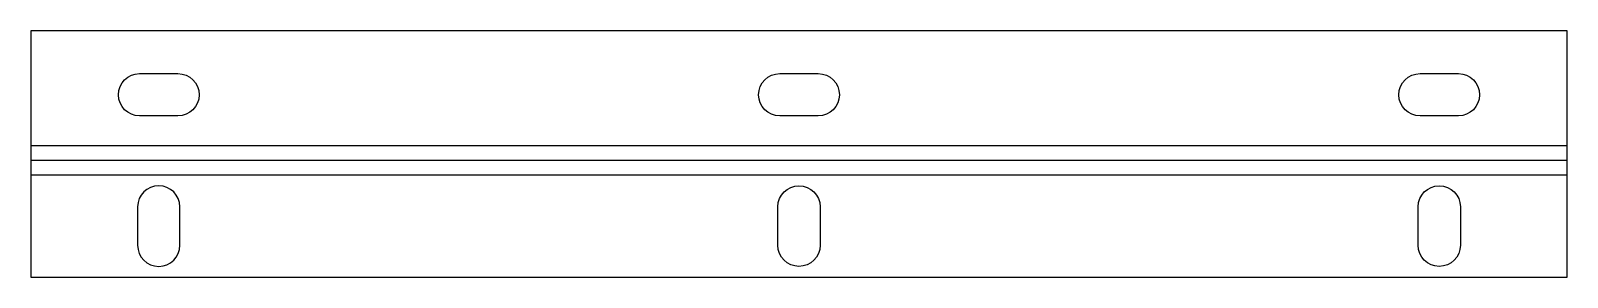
# Model space of a CAD drawing. Header units: millimetres. Extents: x 0 to 120, y 0 to 19.
import ezdxf

# ---------------------------------------------------------------- set-up
doc = ezdxf.new("R2010")
doc.units = ezdxf.units.MM

msp = doc.modelspace()

# ---------------------------------------------------------------- linework, layer by layer
at = {"layer": 'BEND'}
msp.add_line((120, 9.13), (0, 9.13), dxfattribs=at)
at = {"layer": 'BEND_EXTENT'}
for p, q in [((120, 10.26), (0, 10.26)), ((0, 8), (120, 8))]:
    msp.add_line(p, q, dxfattribs=at)
at = {"layer": 'INTERIOR_PROFILES'}
for points in [[(8.5, 15.91), (11.5, 15.91, -1), (11.5, 12.61), (8.5, 12.61, -1)], [(58.5, 15.91), (61.5, 15.91, -1), (61.5, 12.61), (58.5, 12.61, -1)], [(108.5, 15.91), (111.5, 15.91, -1), (111.5, 12.61), (108.5, 12.61, -1)], [(8.35, 2.5, 1), (11.65, 2.5), (11.65, 5.5, 1), (8.35, 5.5)], [(58.35, 2.5), (58.35, 5.5, -1), (61.65, 5.5), (61.65, 2.5, -1)], [(108.35, 2.5), (108.35, 5.5, -1), (111.65, 5.5), (111.65, 2.5, -1)]]:
    msp.add_lwpolyline(points, format="xyb", close=True, dxfattribs=at)
at = {"layer": 'OUTER_PROFILES'}
msp.add_lwpolyline([(0, 0), (120, 0), (120, 19.26), (0, 19.26)], close=True, dxfattribs=at)

doc.saveas('drawing.dxf')
